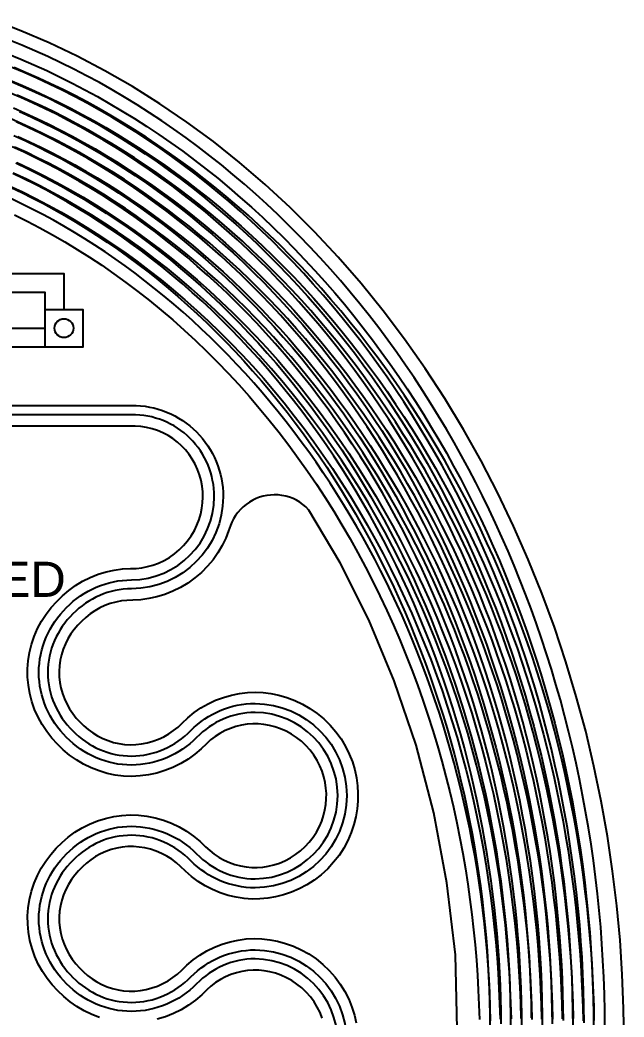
# Model space of a CAD drawing. Header units: millimetres. Extents: x 203.4 to 212.9, y -253.6 to -242.
# Drawn here: x 209.65 to 212.86, y -247.84 to -242.54 of the extents above; entities that cross this region are included whole.
import ezdxf

# ---------------------------------------------------------------- set-up
doc = ezdxf.new("R2010")
doc.units = ezdxf.units.MM
for name, color, linetype in [('Bottom Cu Layer', 140, 'Continuous'), ('LayOut_Top', 4, 'Continuous'), ('PI BoardOutline', 30, 'Continuous'), ('Via holes', 6, 'Continuous')]:
    doc.layers.add(name, color=color, linetype=linetype)
doc.layers.add('Top Cu Layer', color=50, linetype='Continuous', lineweight=25)
doc.styles.get("Standard").update_dxf_attribs({"font": 'arial.ttf'})

msp = doc.modelspace()

# ---------------------------------------------------------------- linework, layer by layer
at = {"layer": 'Bottom Cu Layer'}
for points in [[(212.7538, -247.8953), (212.7532, -247.806), (212.7514, -247.7167), (212.7483, -247.6275), (212.7439, -247.5384), (212.7384, -247.4494), (212.7317, -247.3607), (212.7238, -247.2721), (212.7147, -247.1838), (212.7044, -247.0958), (212.693, -247.008), (212.6805, -246.9206), (212.6668, -246.8336), (212.652, -246.747), (212.6361, -246.6608), (212.619, -246.5751), (212.6009, -246.4898), (212.5817, -246.4051), (212.5614, -246.321), (212.5401, -246.2375), (212.5177, -246.1545), (212.4943, -246.0723), (212.4699, -245.9907), (212.4444, -245.9098), (212.418, -245.8296), (212.3906, -245.7502), (212.3623, -245.6715), (212.3331, -245.5937), (212.303, -245.5166), (212.2721, -245.4403), (212.2402, -245.3649), (212.2076, -245.2904), (212.1741, -245.2168), (212.1398, -245.144), (212.1047, -245.072), (212.0685, -245.0003), (212.0312, -244.929), (211.9929, -244.8581), (211.9535, -244.7877), (211.9131, -244.7178), (211.8717, -244.6484), (211.8292, -244.5796), (211.7857, -244.5113), (211.7413, -244.4437), (211.6958, -244.3766), (211.6494, -244.3103), (211.602, -244.2447), (211.5536, -244.1798), (211.5042, -244.1156), (211.4539, -244.0523), (211.4027, -243.9898), (211.3505, -243.9281), (211.2973, -243.8674), (211.2433, -243.8075), (211.1883, -243.7487), (211.1325, -243.6908), (211.0759, -243.6339), (211.0184, -243.578), (210.9601, -243.5231), (210.901, -243.4694), (210.8411, -243.4167), (210.7805, -243.3651), (210.7192, -243.3147), (210.6572, -243.2654), (210.5945, -243.2173), (210.5312, -243.1704), (210.4672, -243.1248), (210.4026, -243.0803), (210.3375, -243.0371), (210.2717, -242.9953), (210.2055, -242.9547), (210.1387, -242.9154), (210.0714, -242.8775), (210.0037, -242.841), (209.9356, -242.8058), (209.8671, -242.7719), (209.7982, -242.7394), (209.729, -242.7083), (209.6594, -242.6785), (209.5896, -242.6501)], [(209.5861, -242.7243), (209.6549, -242.7527), (209.7235, -242.7824), (209.7917, -242.8136), (209.8596, -242.846), (209.9272, -242.8798), (209.9943, -242.9149), (210.061, -242.9514), (210.1273, -242.9891), (210.1931, -243.0281), (210.2584, -243.0684), (210.3232, -243.1099), (210.3874, -243.1527), (210.4511, -243.1968), (210.5141, -243.2421), (210.5765, -243.2886), (210.6383, -243.3363), (210.6993, -243.3852), (210.7596, -243.4352), (210.8192, -243.4864), (210.8781, -243.5387), (210.9362, -243.592), (210.9935, -243.6464), (211.05, -243.7019), (211.1057, -243.7583), (211.1606, -243.8157), (211.2146, -243.874), (211.2678, -243.9333), (211.3201, -243.9934), (211.3714, -244.0544), (211.4219, -244.1163), (211.4714, -244.1789), (211.52, -244.2424), (211.5676, -244.3066), (211.6143, -244.3715), (211.6599, -244.4371), (211.7046, -244.5034), (211.7482, -244.5703), (211.7909, -244.6378), (211.8325, -244.7059), (211.8731, -244.7745), (211.9127, -244.8436), (211.9513, -244.9132), (211.9889, -244.9833), (212.0254, -245.0537), (212.0609, -245.1245), (212.0954, -245.1958), (212.129, -245.2678), (212.1619, -245.3407), (212.1939, -245.4145), (212.2251, -245.4891), (212.2555, -245.5646), (212.285, -245.6409), (212.3136, -245.7179), (212.3413, -245.7958), (212.3681, -245.8744), (212.3939, -245.9536), (212.4188, -246.0336), (212.4427, -246.1143), (212.4657, -246.1956), (212.4876, -246.2775), (212.5085, -246.36), (212.5283, -246.4431), (212.5471, -246.5268), (212.5648, -246.6109), (212.5814, -246.6956), (212.5969, -246.7808), (212.6112, -246.8664), (212.6244, -246.9524), (212.6365, -247.0387), (212.6475, -247.1254), (212.6573, -247.2124), (212.6659, -247.2997), (212.6734, -247.3871), (212.6797, -247.4748), (212.6849, -247.5627), (212.6889, -247.6506), (212.6917, -247.7387), (212.6933, -247.8268), (212.6938, -247.915)], [(212.6437, -247.8701), (212.6428, -247.7829), (212.6406, -247.6958), (212.6373, -247.6087), (212.6328, -247.5218), (212.6271, -247.435), (212.6202, -247.3484), (212.6121, -247.262), (212.6029, -247.1759), (212.5926, -247.09), (212.5811, -247.0045), (212.5685, -246.9193), (212.5548, -246.8345), (212.54, -246.7501), (212.5241, -246.6661), (212.5071, -246.5826), (212.4891, -246.4995), (212.4701, -246.417), (212.45, -246.3351), (212.4289, -246.2537), (212.4067, -246.1729), (212.3836, -246.0928), (212.3595, -246.0133), (212.3344, -245.9345), (212.3084, -245.8564), (212.2814, -245.7791), (212.2535, -245.7026), (212.2247, -245.6268), (212.1951, -245.5518), (212.1646, -245.4776), (212.1333, -245.4042), (212.1012, -245.3317), (212.0683, -245.2601), (212.0346, -245.1893), (212, -245.1191), (211.9643, -245.0493), (211.9277, -244.9798), (211.8899, -244.9107), (211.8512, -244.8422), (211.8115, -244.7741), (211.7708, -244.7065), (211.729, -244.6394), (211.6863, -244.573), (211.6426, -244.5071), (211.598, -244.4419), (211.5524, -244.3773), (211.5058, -244.3135), (211.4583, -244.2503), (211.4099, -244.1879), (211.3605, -244.1264), (211.3102, -244.0656), (211.259, -244.0056), (211.2068, -243.9466), (211.1538, -243.8884), (211.0999, -243.8312), (211.0452, -243.775), (210.9897, -243.7197), (210.9333, -243.6655), (210.8762, -243.6123), (210.8183, -243.5601), (210.7596, -243.509), (210.7003, -243.459), (210.6402, -243.4101), (210.5795, -243.3623), (210.5181, -243.3157), (210.4561, -243.2703), (210.3935, -243.226), (210.3303, -243.183), (210.2665, -243.1412), (210.2022, -243.1007), (210.1374, -243.0615), (210.0721, -243.0235), (210.0063, -242.9869), (209.9401, -242.9516), (209.8734, -242.9176), (209.8064, -242.885), (209.7391, -242.8536), (209.6714, -242.8236), (209.6035, -242.7949)], [(209.5989, -242.869), (209.6659, -242.8976), (209.7325, -242.9276), (209.7989, -242.9589), (209.8649, -242.9915), (209.9306, -243.0254), (209.9958, -243.0606), (210.0606, -243.097), (210.1249, -243.1347), (210.1888, -243.1737), (210.2522, -243.2139), (210.315, -243.2553), (210.3773, -243.2979), (210.439, -243.3418), (210.5001, -243.3868), (210.5605, -243.433), (210.6203, -243.4804), (210.6794, -243.5289), (210.7377, -243.5785), (210.7954, -243.6292), (210.8523, -243.681), (210.9084, -243.7338), (210.9638, -243.7876), (211.0184, -243.8424), (211.0722, -243.8981), (211.1251, -243.9548), (211.1772, -244.0123), (211.2285, -244.0708), (211.2789, -244.1301), (211.3284, -244.1902), (211.377, -244.2511), (211.4247, -244.3128), (211.4714, -244.3752), (211.5172, -244.4384), (211.5621, -244.5022), (211.6059, -244.5667), (211.6488, -244.6318), (211.6907, -244.6975), (211.7316, -244.7638), (211.7715, -244.8306), (211.8105, -244.8979), (211.8484, -244.9657), (211.8854, -245.0339), (211.9213, -245.1025), (211.9563, -245.1716), (211.9902, -245.2409), (212.0232, -245.3109), (212.0555, -245.3818), (212.087, -245.4536), (212.1177, -245.5262), (212.1476, -245.5996), (212.1766, -245.6738), (212.2047, -245.7488), (212.232, -245.8246), (212.2584, -245.901), (212.2839, -245.9782), (212.3085, -246.0561), (212.3321, -246.1346), (212.3548, -246.2137), (212.3764, -246.2935), (212.3971, -246.3738), (212.4168, -246.4548), (212.4354, -246.5362), (212.453, -246.6182), (212.4695, -246.7007), (212.4849, -246.7837), (212.4993, -246.8671), (212.5125, -246.9509), (212.5246, -247.0351), (212.5356, -247.1196), (212.5455, -247.2044), (212.5542, -247.2894), (212.5619, -247.3748), (212.5684, -247.4603), (212.5737, -247.5459), (212.578, -247.6318), (212.5811, -247.7177), (212.583, -247.8037), (212.5838, -247.8897)], [(212.5338, -247.8576), (212.5329, -247.7845), (212.531, -247.711), (212.5283, -247.6371), (212.5247, -247.5629), (212.5202, -247.4884), (212.5148, -247.4135), (212.5085, -247.3384), (212.5013, -247.263), (212.4931, -247.1874), (212.484, -247.1116), (212.4739, -247.0356), (212.4628, -246.9594), (212.4508, -246.8831), (212.4377, -246.8067), (212.4237, -246.7302), (212.4087, -246.6536), (212.3926, -246.577), (212.3755, -246.5003), (212.3574, -246.4237), (212.3382, -246.3471), (212.318, -246.2706), (212.2967, -246.1942), (212.2743, -246.1179), (212.2508, -246.0417), (212.2263, -245.9657), (212.2008, -245.89), (212.1741, -245.8145), (212.1465, -245.7393), (212.1177, -245.6644), (212.088, -245.5899), (212.0571, -245.5157), (212.0253, -245.4419), (211.9924, -245.3686), (211.9585, -245.2958), (211.9236, -245.2234), (211.8876, -245.1516), (211.8506, -245.0803), (211.8127, -245.0097), (211.7737, -244.9396), (211.7337, -244.8702), (211.6927, -244.8015), (211.6507, -244.7335), (211.6077, -244.6663), (211.5638, -244.5999), (211.519, -244.5342), (211.4733, -244.4694), (211.4267, -244.4054), (211.3792, -244.3423), (211.3309, -244.2801), (211.2817, -244.2188), (211.2318, -244.1585), (211.181, -244.0991), (211.1294, -244.0408), (211.0771, -243.9834), (211.0241, -243.9271), (210.9703, -243.8719), (210.9158, -243.8177), (210.8607, -243.7647), (210.8049, -243.7128), (210.7484, -243.662), (210.6914, -243.6124), (210.6337, -243.5641), (210.5756, -243.5169), (210.5168, -243.4708), (210.4576, -243.426), (210.3979, -243.3824), (210.3378, -243.34), (210.2772, -243.2989), (210.2163, -243.259), (210.1549, -243.2203), (210.0932, -243.1828), (210.0312, -243.1466), (209.9689, -243.1117), (209.9063, -243.078), (209.8435, -243.0456), (209.7805, -243.0145), (209.7172, -242.9847), (209.6538, -242.9561), (209.5903, -242.9289)], [(209.6471, -243.03), (209.7096, -243.0584), (209.7719, -243.0882), (209.8341, -243.1191), (209.896, -243.1514), (209.9576, -243.1848), (210.019, -243.2195), (210.0801, -243.2554), (210.1409, -243.2926), (210.2013, -243.331), (210.2614, -243.3706), (210.321, -243.4114), (210.3803, -243.4535), (210.439, -243.4967), (210.4973, -243.5412), (210.5551, -243.5869), (210.6124, -243.6337), (210.6691, -243.6818), (210.7252, -243.731), (210.7807, -243.7814), (210.8356, -243.8328), (210.8898, -243.8854), (210.9434, -243.9391), (210.9963, -243.9938), (211.0485, -244.0495), (211.0999, -244.1063), (211.1506, -244.1641), (211.2006, -244.2228), (211.2497, -244.2825), (211.2981, -244.3431), (211.3456, -244.4046), (211.3922, -244.467), (211.438, -244.5303), (211.4829, -244.5944), (211.5269, -244.6594), (211.5699, -244.7251), (211.612, -244.7916), (211.6531, -244.8589), (211.6933, -244.9268), (211.7325, -244.9954), (211.7707, -245.0646), (211.808, -245.1345), (211.8443, -245.2049), (211.8795, -245.2758), (211.9138, -245.3473), (211.9471, -245.4193), (211.9793, -245.4917), (212.0106, -245.5645), (212.0408, -245.6378), (212.0699, -245.7114), (212.098, -245.7853), (212.1251, -245.8595), (212.1511, -245.9341), (212.1761, -246.0088), (212.2, -246.0838), (212.2228, -246.1589), (212.2446, -246.2342), (212.2653, -246.3096), (212.285, -246.385), (212.3037, -246.4606), (212.3214, -246.5362), (212.338, -246.6118), (212.3537, -246.6874), (212.3683, -246.7629), (212.382, -246.8384), (212.3946, -246.9138), (212.4063, -246.9891), (212.4171, -247.0642), (212.4268, -247.1392), (212.4357, -247.2139), (212.4436, -247.2885), (212.4505, -247.3628), (212.4565, -247.4368), (212.4616, -247.5106), (212.4658, -247.584), (212.4691, -247.657), (212.4716, -247.7298), (212.4732, -247.8022), (212.4739, -247.8741)], [(212.4238, -247.9137), (212.4234, -247.8308), (212.4219, -247.7479), (212.4193, -247.665), (212.4156, -247.5823), (212.4108, -247.4996), (212.4048, -247.4172), (212.3977, -247.3349), (212.3895, -247.2528), (212.3802, -247.1711), (212.3698, -247.0896), (212.3584, -247.0084), (212.3459, -246.9275), (212.3323, -246.847), (212.3177, -246.767), (212.3021, -246.6873), (212.2855, -246.6081), (212.2678, -246.5294), (212.2492, -246.4511), (212.2296, -246.3735), (212.2091, -246.2963), (212.1876, -246.2198), (212.1651, -246.1439), (212.1417, -246.0686), (212.1174, -245.994), (212.0922, -245.9201), (212.0661, -245.8469), (212.0392, -245.7744), (212.0114, -245.7027), (211.9828, -245.6318), (211.9535, -245.5616), (211.9233, -245.4922), (211.8924, -245.4237), (211.8607, -245.356), (211.8283, -245.289), (211.7949, -245.2224), (211.7605, -245.1561), (211.7251, -245.0902), (211.6887, -245.0248), (211.6514, -244.9597), (211.6132, -244.8952), (211.574, -244.8312), (211.5338, -244.7677), (211.4927, -244.7048), (211.4507, -244.6424), (211.4078, -244.5807), (211.364, -244.5196), (211.3192, -244.4592), (211.2736, -244.3995), (211.2271, -244.3405), (211.1797, -244.2823), (211.1314, -244.2249), (211.0823, -244.1683), (211.0323, -244.1126), (210.9815, -244.0577), (210.9298, -244.0038), (210.8774, -243.9507), (210.8242, -243.8987), (210.7702, -243.8475), (210.7155, -243.7974), (210.6601, -243.7483), (210.604, -243.7002), (210.5472, -243.6532), (210.4897, -243.6072), (210.4317, -243.5623), (210.373, -243.5185), (210.3137, -243.4759), (210.2539, -243.4343), (210.1935, -243.394), (210.1326, -243.3548), (210.0712, -243.3169), (210.0093, -243.2802), (209.947, -243.2447), (209.8842, -243.2105), (209.821, -243.1775), (209.7575, -243.1458), (209.6936, -243.1154), (209.6294, -243.0862)], [(209.617, -243.1574), (209.6803, -243.1864), (209.7432, -243.2167), (209.8058, -243.2482), (209.868, -243.2809), (209.9298, -243.3149), (209.9913, -243.35), (210.0522, -243.3864), (210.1127, -243.4239), (210.1728, -243.4626), (210.2323, -243.5024), (210.2912, -243.5434), (210.3496, -243.5855), (210.4074, -243.6288), (210.4646, -243.6732), (210.5212, -243.7186), (210.577, -243.7652), (210.6322, -243.8128), (210.6867, -243.8614), (210.7405, -243.911), (210.7936, -243.9616), (210.8459, -244.0131), (210.8974, -244.0656), (210.9482, -244.1189), (210.9982, -244.1732), (211.0474, -244.2282), (211.0958, -244.2841), (211.1433, -244.3408), (211.19, -244.3983), (211.2358, -244.4565), (211.2808, -244.5154), (211.3249, -244.575), (211.368, -244.6353), (211.4102, -244.6963), (211.4515, -244.7578), (211.4919, -244.8199), (211.5313, -244.8826), (211.5698, -244.9458), (211.6074, -245.0095), (211.644, -245.0737), (211.6797, -245.1383), (211.7144, -245.2033), (211.7482, -245.2687), (211.781, -245.3344), (211.8128, -245.4005), (211.8439, -245.4674), (211.8743, -245.5352), (211.9039, -245.6037), (211.9328, -245.673), (211.9608, -245.7431), (211.9881, -245.814), (212.0145, -245.8856), (212.0401, -245.9579), (212.0648, -246.0308), (212.0887, -246.1044), (212.1116, -246.1787), (212.1337, -246.2536), (212.1548, -246.3291), (212.175, -246.4051), (212.1943, -246.4817), (212.2126, -246.5589), (212.2299, -246.6365), (212.2462, -246.7146), (212.2614, -246.7932), (212.2757, -246.8723), (212.2889, -246.9517), (212.301, -247.0315), (212.3121, -247.1116), (212.3221, -247.1921), (212.331, -247.2728), (212.3389, -247.3537), (212.3457, -247.4349), (212.3514, -247.5162), (212.356, -247.5977), (212.3596, -247.6793), (212.3621, -247.761), (212.3635, -247.8428)], [(212.314, -247.8949), (212.3135, -247.8256), (212.3122, -247.756), (212.31, -247.686), (212.307, -247.6157), (212.3032, -247.545), (212.2985, -247.4741), (212.2929, -247.4028), (212.2865, -247.3313), (212.2792, -247.2596), (212.2709, -247.1877), (212.2618, -247.1156), (212.2518, -247.0433), (212.2408, -246.9709), (212.2289, -246.8983), (212.2161, -246.8257), (212.2023, -246.753), (212.1875, -246.6802), (212.1718, -246.6075), (212.1551, -246.5347), (212.1374, -246.4619), (212.1187, -246.3892), (212.0989, -246.3165), (212.0782, -246.244), (212.0564, -246.1716), (212.0337, -246.0993), (212.0099, -246.0273), (211.9851, -245.9554), (211.9593, -245.8839), (211.9325, -245.8126), (211.9047, -245.7416), (211.876, -245.671), (211.8462, -245.6007), (211.8155, -245.5308), (211.7838, -245.4614), (211.7511, -245.3924), (211.7174, -245.3239), (211.6828, -245.256), (211.6472, -245.1886), (211.6106, -245.1217), (211.5731, -245.0555), (211.5347, -244.9899), (211.4953, -244.925), (211.4549, -244.8607), (211.4137, -244.7972), (211.3716, -244.7345), (211.3286, -244.6725), (211.2847, -244.6114), (211.24, -244.551), (211.1945, -244.4915), (211.1482, -244.4328), (211.1011, -244.3751), (211.0533, -244.3182), (211.0047, -244.2623), (210.9554, -244.2073), (210.9053, -244.1533), (210.8546, -244.1003), (210.8032, -244.0484), (210.7511, -243.9974), (210.6984, -243.9476), (210.6451, -243.8988), (210.5912, -243.8511), (210.5368, -243.8046), (210.4818, -243.7592), (210.4262, -243.7149), (210.3702, -243.6718), (210.3138, -243.6298), (210.2568, -243.5889), (210.1995, -243.5493), (210.1418, -243.5108), (210.0837, -243.4734), (210.0253, -243.4373), (209.9665, -243.4023), (209.9075, -243.3685), (209.8481, -243.3359), (209.7886, -243.3045), (209.7288, -243.2743), (209.6688, -243.2453), (209.6087, -243.2176)], [(209.6277, -243.3035), (209.6891, -243.3328), (209.7501, -243.3632), (209.8108, -243.3948), (209.8711, -243.4277), (209.931, -243.4617), (209.9905, -243.4968), (210.0495, -243.5331), (210.108, -243.5706), (210.1661, -243.6092), (210.2236, -243.6489), (210.2806, -243.6897), (210.337, -243.7316), (210.3929, -243.7746), (210.4481, -243.8186), (210.5026, -243.8638), (210.5565, -243.9099), (210.6097, -243.9571), (210.6623, -244.0052), (210.7141, -244.0543), (210.7652, -244.1043), (210.8155, -244.1552), (210.8651, -244.207), (210.914, -244.2596), (210.9621, -244.3131), (211.0093, -244.3674), (211.0558, -244.4224), (211.1014, -244.4782), (211.1462, -244.5348), (211.1902, -244.592), (211.2333, -244.65), (211.2755, -244.7085), (211.3168, -244.7678), (211.3572, -244.8276), (211.3967, -244.888), (211.4353, -244.9489), (211.473, -245.0104), (211.5098, -245.0723), (211.5456, -245.1347), (211.5805, -245.1976), (211.6145, -245.2608), (211.6476, -245.3244), (211.6798, -245.3884), (211.711, -245.4527), (211.7414, -245.5176), (211.7711, -245.5834), (211.8001, -245.65), (211.8284, -245.7174), (211.8558, -245.7855), (211.8825, -245.8544), (211.9084, -245.924), (211.9335, -245.9942), (211.9578, -246.0652), (211.9812, -246.1367), (212.0037, -246.2089), (212.0254, -246.2817), (212.0462, -246.3551), (212.066, -246.4291), (212.085, -246.5036), (212.103, -246.5786), (212.12, -246.6541), (212.1361, -246.7301), (212.1512, -246.8066), (212.1652, -246.8835), (212.1783, -246.9607), (212.1903, -247.0384), (212.2013, -247.1164), (212.2113, -247.1947), (212.2202, -247.2732), (212.2281, -247.352), (212.2349, -247.431), (212.2407, -247.5102), (212.2454, -247.5896), (212.2491, -247.669), (212.2517, -247.7486), (212.2533, -247.8282), (212.2538, -247.9078)], [(212.2039, -247.8755), (212.2032, -247.808), (212.2017, -247.7401), (212.1994, -247.6718), (212.1962, -247.6033), (212.1922, -247.5344), (212.1874, -247.4652), (212.1817, -247.3958), (212.1752, -247.3261), (212.1678, -247.2562), (212.1596, -247.1861), (212.1504, -247.1159), (212.1404, -247.0455), (212.1295, -246.9749), (212.1176, -246.9043), (212.1048, -246.8335), (212.0911, -246.7627), (212.0765, -246.6919), (212.0609, -246.621), (212.0443, -246.5502), (212.0268, -246.4793), (212.0083, -246.4085), (211.9888, -246.3378), (211.9684, -246.2672), (211.9469, -246.1968), (211.9244, -246.1265), (211.901, -246.0564), (211.8766, -245.9865), (211.8512, -245.9169), (211.8248, -245.8476), (211.7975, -245.7786), (211.7692, -245.7099), (211.7399, -245.6416), (211.7097, -245.5737), (211.6786, -245.5062), (211.6465, -245.4392), (211.6134, -245.3727), (211.5794, -245.3066), (211.5445, -245.2412), (211.5086, -245.1763), (211.4719, -245.1119), (211.4342, -245.0483), (211.3955, -244.9852), (211.356, -244.9229), (211.3156, -244.8613), (211.2743, -244.8004), (211.2322, -244.7403), (211.1893, -244.681), (211.1456, -244.6225), (211.101, -244.5648), (211.0557, -244.5079), (211.0096, -244.4519), (210.9628, -244.3969), (210.9153, -244.3427), (210.8671, -244.2894), (210.8182, -244.2371), (210.7686, -244.1858), (210.7184, -244.1355), (210.6675, -244.0862), (210.616, -244.038), (210.5639, -243.9908), (210.5113, -243.9447), (210.4581, -243.8997), (210.4044, -243.8558), (210.3502, -243.813), (210.2956, -243.7713), (210.2404, -243.7308), (210.1849, -243.6914), (210.129, -243.6531), (210.0727, -243.6159), (210.016, -243.5799), (209.959, -243.545), (209.9017, -243.5113), (209.8442, -243.4788), (209.7864, -243.4474), (209.7283, -243.4172), (209.67, -243.3881), (209.6116, -243.3602)], [(209.6027, -243.4334), (209.6602, -243.4612), (209.7176, -243.49), (209.7747, -243.52), (209.8317, -243.5512), (209.8883, -243.5835), (209.9447, -243.617), (210.0008, -243.6515), (210.0565, -243.6872), (210.1119, -243.7241), (210.1669, -243.762), (210.2215, -243.8011), (210.2757, -243.8413), (210.3295, -243.8826), (210.3828, -243.925), (210.4356, -243.9685), (210.4879, -244.0132), (210.5396, -244.0588), (210.5907, -244.1056), (210.6413, -244.1534), (210.6913, -244.2022), (210.7406, -244.2519), (210.7894, -244.3027), (210.8374, -244.3544), (210.8848, -244.4071), (210.9315, -244.4606), (210.9774, -244.5151), (211.0227, -244.5704), (211.0672, -244.6266), (211.1109, -244.6836), (211.1538, -244.7414), (211.1959, -244.8001), (211.2372, -244.8595), (211.2777, -244.9196), (211.3173, -244.9805), (211.356, -245.0421), (211.3938, -245.1043), (211.4307, -245.1672), (211.4667, -245.2307), (211.5019, -245.2948), (211.5361, -245.3594), (211.5694, -245.4246), (211.6017, -245.4902), (211.6332, -245.5563), (211.6637, -245.6229), (211.6933, -245.6899), (211.7219, -245.7573), (211.7496, -245.825), (211.7763, -245.8931), (211.8021, -245.9614), (211.8269, -246.0301), (211.8507, -246.099), (211.8736, -246.1681), (211.8955, -246.2373), (211.9164, -246.3068), (211.9363, -246.3764), (211.9553, -246.446), (211.9733, -246.5158), (211.9903, -246.5855), (212.0064, -246.6553), (212.0215, -246.7251), (212.0358, -246.7949), (212.0491, -246.8647), (212.0614, -246.9344), (212.0729, -247.0039), (212.0835, -247.0734), (212.0932, -247.1428), (212.102, -247.212), (212.11, -247.281), (212.1171, -247.3498), (212.1233, -247.4184), (212.1287, -247.4868), (212.1333, -247.5549), (212.1371, -247.6227), (212.14, -247.6902), (212.1421, -247.7573), (212.1434, -247.8242), (212.144, -247.8906)]]:
    msp.add_lwpolyline(points, dxfattribs=at)
msp.add_lwpolyline([(209.7836, -244.0811), (209.7836, -243.9908), (206.7066, -243.9908), (206.5066, -243.9908), (206.5066, -243.7908), (206.7066, -243.7908), (206.7066, -243.8908), (209.8836, -243.8908), (209.8836, -244.0811), (209.9836, -244.0811), (209.9836, -244.2811), (209.7836, -244.2811)], close=True, dxfattribs=at)
for points in [[(208.4867, -244.5911), (210.2419, -244.5911, -0.418353), (210.7282, -245.0759, -0.41188), (210.2418, -245.5652, 0.204281), (209.9314, -245.6985, 0.204459), (209.798, -246.0091, 0.204459), (209.9314, -246.3197, 0.204281), (210.2418, -246.4529, 0.20238), (210.5575, -246.3168, -0.20055), (210.8975, -246.1738, -0.41188), (211.384, -246.6631, -0.41188), (210.8975, -247.1524, -0.20055), (210.5575, -247.0094, 0.20238), (210.2418, -246.8733, 0.204281), (209.9314, -247.0066, 0.204459), (209.798, -247.3172, 0.204459), (209.9314, -247.6278, 0.204281), (210.2418, -247.761, 0.20238), (210.5575, -247.6249, -0.20055), (210.8975, -247.4819, -0.41188), (211.384, -247.9712, -0.41188)], [(211.3362, -247.9712, 0.411628), (210.8975, -247.5297, 0.204281), (210.5872, -247.663, -0.19891), (210.2418, -247.8088, -0.203686), (209.8977, -247.6617, -0.203977), (209.7502, -247.3172, -0.203977), (209.8977, -246.9727, -0.203686), (210.2418, -246.8256, -0.19891), (210.5872, -246.9714, 0.204281), (210.8975, -247.1046, 0.411628), (211.3362, -246.6631, 0.411628), (210.8975, -246.2216, 0.204281), (210.5872, -246.3549, -0.19891), (210.2418, -246.5007, -0.203686), (209.8977, -246.3536, -0.203977), (209.7502, -246.0091, -0.203977), (209.8977, -245.6646, -0.203686), (210.2418, -245.5175, 0.411628), (210.6804, -245.0759, 0.422168), (210.2422, -244.6411), (208.4867, -244.6411)]]:
    msp.add_lwpolyline(points, format="xyb", dxfattribs=at)
at = {"layer": 'PI BoardOutline'}
for points in [[(212.8557, -247.9718), (212.8534, -247.7934), (212.8464, -247.6131), (212.8344, -247.4312), (212.8174, -247.2479), (212.7952, -247.0635), (212.7676, -246.8783), (212.7346, -246.6927), (212.6961, -246.5069), (212.6521, -246.3213), (212.6024, -246.1362), (212.5471, -245.952), (212.4861, -245.7691), (212.4195, -245.5877), (212.3472, -245.4084), (212.2694, -245.2315), (212.1861, -245.0572), (212.0974, -244.8861), (212.0034, -244.7184), (211.9043, -244.5546), (211.8002, -244.3948), (211.6914, -244.2395), (211.5779, -244.089), (211.4602, -243.9436), (211.3383, -243.8035), (211.2125, -243.6689), (211.0831, -243.5401), (210.9504, -243.4174), (210.8147, -243.3008), (210.6762, -243.1905), (210.5353, -243.0866), (210.3922, -242.9893), (210.2472, -242.8985), (210.1008, -242.8145), (209.953, -242.737), (209.8044, -242.6663), (209.655, -242.6021), (209.5053, -242.5445)], [(210.0726, -247.8412), (210.0307, -247.8253), (209.9904, -247.8059), (209.9519, -247.7834), (209.9156, -247.758), (209.8819, -247.7299), (209.8509, -247.6998), (209.8212, -247.6681), (209.7938, -247.6337), (209.7691, -247.5968), (209.7474, -247.5577), (209.729, -247.5169), (209.7141, -247.4747), (209.7027, -247.4316), (209.695, -247.3881), (209.6909, -247.3446), (209.6904, -247.3014), (209.6936, -247.2579), (209.7003, -247.2143), (209.7107, -247.1711), (209.7247, -247.1286), (209.7422, -247.0874), (209.763, -247.0478), (209.7869, -247.0103), (209.8136, -246.9752), (209.8427, -246.9427), (209.8734, -246.9123), (209.9064, -246.8837), (209.942, -246.8575), (209.9799, -246.8341), (210.0198, -246.8139), (210.0613, -246.7971), (210.104, -246.7838), (210.1473, -246.7741), (210.1909, -246.7681), (210.2343, -246.7656), (210.2783, -246.767), (210.3228, -246.7721), (210.3671, -246.7808), (210.4109, -246.7933), (210.4537, -246.8094), (210.495, -246.8291), (210.5343, -246.852), (210.5714, -246.8778), (210.6059, -246.9064), (210.6352, -246.9347), (210.657, -246.9551), (210.6808, -246.9739), (210.7063, -246.9908), (210.7332, -247.0057), (210.7614, -247.0183), (210.7904, -247.0285), (210.8201, -247.0362), (210.85, -247.0414), (210.88, -247.0442), (210.9092, -247.0444), (210.9381, -247.0421), (210.9676, -247.0375), (210.9973, -247.0304), (211.027, -247.0208), (211.0564, -247.0085), (211.085, -246.9936), (211.1125, -246.9761), (211.1387, -246.9561), (211.1631, -246.9339), (211.1855, -246.9097), (211.2057, -246.8837), (211.2235, -246.8562), (211.2387, -246.8277), (211.2512, -246.7984), (211.2612, -246.7687), (211.2685, -246.7389), (211.2733, -246.7093), (211.2758, -246.6802), (211.276, -246.6517), (211.274, -246.6227), (211.2696, -246.5932), (211.2628, -246.5635), (211.2534, -246.5337), (211.2413, -246.5043), (211.2267, -246.4756), (211.2094, -246.4479), (211.1897, -246.4216), (211.1677, -246.397), (211.1436, -246.3743), (211.1178, -246.3539), (211.0905, -246.3359), (211.062, -246.3205), (211.0328, -246.3077), (211.0032, -246.2975), (210.9734, -246.2899), (210.9439, -246.2849), (210.9148, -246.2822), (210.8858, -246.2819), (210.8559, -246.2841), (210.826, -246.2888), (210.7962, -246.2961), (210.767, -246.3058), (210.7387, -246.3179), (210.7115, -246.3323), (210.6857, -246.3489), (210.6616, -246.3673), (210.6393, -246.3874), (210.6123, -246.414), (210.5784, -246.443), (210.5418, -246.4695), (210.5028, -246.493), (210.4619, -246.5132), (210.4194, -246.5301), (210.3758, -246.5433), (210.3315, -246.5528), (210.287, -246.5586), (210.2427, -246.5607), (210.1994, -246.559), (210.1558, -246.5536), (210.1124, -246.5447), (210.0696, -246.5321), (210.0279, -246.5159), (209.9876, -246.4964), (209.9493, -246.4736), (209.9132, -246.448), (209.8797, -246.4198), (209.8487, -246.3896), (209.8192, -246.3577), (209.792, -246.3231), (209.7675, -246.286), (209.746, -246.2468), (209.7278, -246.2059), (209.7131, -246.1636), (209.7021, -246.1205), (209.6946, -246.0769), (209.6908, -246.0334), (209.6906, -245.9902), (209.6939, -245.9467), (209.7009, -245.9032), (209.7115, -245.86), (209.7258, -245.8176), (209.7435, -245.7764), (209.7646, -245.737), (209.7887, -245.6997), (209.8156, -245.6647), (209.8449, -245.6325), (209.8756, -245.6021), (209.9088, -245.5736), (209.9446, -245.5476), (209.9827, -245.5245), (210.0227, -245.5045), (210.0643, -245.4879), (210.107, -245.4749), (210.1504, -245.4655), (210.1939, -245.4597), (210.2373, -245.4575), (210.2673, -245.4564), (210.2966, -245.453), (210.3262, -245.4472), (210.3559, -245.4389), (210.3855, -245.428), (210.4145, -245.4145), (210.4427, -245.3983), (210.4696, -245.3796), (210.4949, -245.3585), (210.5184, -245.3353), (210.5398, -245.3102), (210.5589, -245.2834), (210.5754, -245.2554), (210.5893, -245.2264), (210.6006, -245.1969), (210.6093, -245.1671), (210.6154, -245.1373), (210.619, -245.108), (210.6204, -245.0792), (210.6198, -245.0496), (210.6168, -245.0195), (210.6112, -244.9895), (210.6032, -244.9599), (210.5926, -244.9309), (210.5798, -244.9029), (210.5646, -244.8762), (210.5475, -244.8509), (210.5285, -244.8274), (210.508, -244.8058), (210.4857, -244.7859), (210.4616, -244.7676), (210.4358, -244.7511), (210.4086, -244.7368), (210.3802, -244.7248), (210.3509, -244.7151), (210.3211, -244.708), (210.291, -244.7034), (210.261, -244.7012), (210.2009, -244.7011), (210.0926, -244.7011), (209.9843, -244.7011), (209.876, -244.7011), (209.7677, -244.7011), (209.6594, -244.7011), (209.5511, -244.7011)], [(211.2541, -247.8439), (211.2423, -247.8145), (211.2278, -247.7857), (211.2107, -247.7579), (211.1911, -247.7315), (211.1693, -247.7067), (211.1454, -247.6839), (211.1196, -247.6634), (211.0924, -247.6452), (211.0641, -247.6296), (211.0349, -247.6166), (211.0053, -247.6062), (210.9755, -247.5985), (210.946, -247.5933), (210.9168, -247.5904), (210.8879, -247.5899), (210.858, -247.592), (210.8281, -247.5965), (210.7983, -247.6036), (210.769, -247.6131), (210.7406, -247.6251), (210.7133, -247.6394), (210.6875, -247.6558), (210.6632, -247.6741), (210.6408, -247.6941), (210.6146, -247.72), (210.5808, -247.7492), (210.5444, -247.7758), (210.5057, -247.7995), (210.4649, -247.82), (210.4225, -247.8371), (210.3789, -247.8506)]]:
    msp.add_lwpolyline(points, dxfattribs=at)
msp.add_lwpolyline([(211.9761, -248.1346), (211.9606, -247.5083), (211.916, -247.1264), (211.8459, -246.7544), (211.752, -246.3958), (211.6364, -246.0536), (211.5015, -245.7301), (211.3497, -245.4274), (211.1837, -245.1467), (211.1672, -245.1292), (211.1519, -245.1166), (211.1353, -245.1051), (211.1178, -245.0949), (211.0992, -245.0861), (211.08, -245.0787), (211.0601, -245.073), (211.0399, -245.069), (211.0196, -245.0666), (210.9993, -245.066), (210.9793, -245.0669), (210.9597, -245.0694), (210.9407, -245.0734), (210.9219, -245.0788), (210.9033, -245.0859), (210.885, -245.0945), (210.8674, -245.1047), (210.8505, -245.1164), (210.8346, -245.1295), (210.8198, -245.1439), (210.8062, -245.1594), (210.7941, -245.1759), (210.7834, -245.1931), (210.7743, -245.2109), (210.7668, -245.2291), (210.7574, -245.2571), (210.7418, -245.2966), (210.7228, -245.3356), (210.7004, -245.3736), (210.6746, -245.4102), (210.6455, -245.445), (210.6135, -245.4775), (210.5786, -245.5074), (210.5414, -245.5343), (210.5021, -245.5579), (210.4612, -245.5781), (210.4192, -245.5947), (210.3766, -245.6076), (210.3336, -245.6169), (210.2909, -245.6227), (210.2488, -245.6252), (210.2175, -245.6261), (210.188, -245.6293), (210.1586, -245.635), (210.1294, -245.643), (210.101, -245.6535), (210.0734, -245.6662), (210.0471, -245.6812), (210.0222, -245.6981), (209.999, -245.7168), (209.9776, -245.737), (209.9571, -245.7579), (209.9378, -245.7804), (209.9201, -245.8047), (209.9044, -245.8305), (209.8908, -245.8576), (209.8795, -245.8857), (209.8705, -245.9146), (209.8639, -245.944), (209.8598, -245.9735), (209.858, -246.0029), (209.8588, -246.0322), (209.8619, -246.0617), (209.8674, -246.0911), (209.8754, -246.1203), (209.8857, -246.1488), (209.8984, -246.1764), (209.9132, -246.2028), (209.9301, -246.2277), (209.9487, -246.251), (209.9689, -246.2724), (209.9897, -246.293), (210.0122, -246.3124), (210.0364, -246.3301), (210.0621, -246.3459), (210.0892, -246.3596), (210.1173, -246.371), (210.1462, -246.3801), (210.1755, -246.3868), (210.205, -246.391), (210.2344, -246.3928), (210.2644, -246.3921), (210.2948, -246.3888), (210.3251, -246.383), (210.3551, -246.3747), (210.3845, -246.3639), (210.4128, -246.3508), (210.44, -246.3354), (210.4656, -246.318), (210.4896, -246.2988), (210.5116, -246.2779), (210.5412, -246.2496), (210.5746, -246.2223), (210.6104, -246.1974), (210.6484, -246.1755), (210.6882, -246.1566), (210.7295, -246.1411), (210.7717, -246.129), (210.8144, -246.1205), (210.8573, -246.1154), (210.8998, -246.1139), (210.9405, -246.1158), (210.982, -246.1209), (211.024, -246.1294), (211.0662, -246.1414), (211.108, -246.1571), (211.1491, -246.1765), (211.1889, -246.1995), (211.2271, -246.2261), (211.263, -246.2559), (211.2963, -246.2888), (211.3267, -246.3243), (211.3539, -246.3621), (211.3775, -246.4017), (211.3976, -246.4426), (211.4139, -246.4844), (211.4266, -246.5266), (211.4357, -246.5688), (211.4414, -246.6105), (211.4438, -246.6513), (211.4432, -246.6917), (211.4394, -246.733), (211.4324, -246.7749), (211.4218, -246.8171), (211.4076, -246.8592), (211.3897, -246.9007), (211.3682, -246.9412), (211.3431, -246.9801), (211.3145, -247.017), (211.2829, -247.0514), (211.2484, -247.0831), (211.2115, -247.1116), (211.1726, -247.1367), (211.1322, -247.1582), (211.0908, -247.1761), (211.0487, -247.1903), (211.0066, -247.2008), (210.9647, -247.2079), (210.9235, -247.2117), (210.8824, -247.2122), (210.8396, -247.2092), (210.7967, -247.2027), (210.7541, -247.1927), (210.7123, -247.1792), (210.6716, -247.1622), (210.6325, -247.1421), (210.5953, -247.1189), (210.5604, -247.093), (210.5281, -247.0647), (210.5027, -247.0395), (210.4799, -247.0193), (210.4552, -247.0008), (210.4289, -246.9842), (210.4012, -246.9698), (210.3724, -246.9576), (210.3428, -246.9479), (210.3126, -246.9406), (210.2822, -246.9359), (210.2518, -246.9336), (210.2223, -246.9339), (210.1928, -246.9367), (210.1633, -246.942), (210.1341, -246.9497), (210.1055, -246.9597), (210.0778, -246.9721), (210.0513, -246.9867), (210.0262, -247.0033), (210.0027, -247.0217), (209.981, -247.0417), (209.9604, -247.0625), (209.9408, -247.0847), (209.9229, -247.1087), (209.9069, -247.1343), (209.8929, -247.1612), (209.8812, -247.1892), (209.8718, -247.218), (209.8648, -247.2473), (209.8603, -247.2768), (209.8582, -247.3062), (209.8585, -247.3355), (209.8612, -247.365), (209.8664, -247.3945), (209.8739, -247.4237), (209.8839, -247.4523), (209.8962, -247.4801), (209.9107, -247.5067), (209.9272, -247.5319), (209.9456, -247.5554), (209.9655, -247.5772), (209.9863, -247.5978), (210.0084, -247.6174), (210.0323, -247.6354), (210.0578, -247.6515), (210.0847, -247.6656), (210.1127, -247.6774), (210.1414, -247.6869), (210.1707, -247.6939), (210.2002, -247.6986), (210.2297, -247.7008), (210.2594, -247.7005), (210.2898, -247.6976), (210.3202, -247.6922), (210.3503, -247.6843), (210.3798, -247.6739), (210.4083, -247.6612), (210.4357, -247.6462), (210.4616, -247.6291), (210.4858, -247.6101), (210.5082, -247.5895), (210.536, -247.5623), (210.569, -247.5346), (210.6044, -247.5094), (210.6421, -247.487), (210.6817, -247.4676), (210.7227, -247.4515), (210.7648, -247.4388), (210.8075, -247.4297), (210.8504, -247.4241), (210.8931, -247.422), (210.9338, -247.4234), (210.9752, -247.4279), (211.0172, -247.4359), (211.0593, -247.4473), (211.1013, -247.4624), (211.1425, -247.4812), (211.1826, -247.5037), (211.221, -247.5296), (211.2573, -247.559), (211.2911, -247.5913), (211.322, -247.6265), (211.3497, -247.6639), (211.3739, -247.7032), (211.3946, -247.744), (211.4115, -247.7857), (211.4248, -247.8278), (211.4345, -247.87, -0.159909)], format="xyb", dxfattribs=at)
at = {"layer": 'Top Cu Layer'}
for points in [[(212.698, -247.8576), (212.6963, -247.7828), (212.6937, -247.7076), (212.6902, -247.6321), (212.6858, -247.5562), (212.6805, -247.4801), (212.6743, -247.4036), (212.6672, -247.3269), (212.6592, -247.2499), (212.6501, -247.1727), (212.6402, -247.0954), (212.6292, -247.0178), (212.6173, -246.9401), (212.6044, -246.8623), (212.5906, -246.7844), (212.5757, -246.7065), (212.5598, -246.6284), (212.5428, -246.5504), (212.5248, -246.4723), (212.5058, -246.3943), (212.4858, -246.3163), (212.4646, -246.2384), (212.4424, -246.1605), (212.4191, -246.0829), (212.3948, -246.0054), (212.3694, -245.9281), (212.3429, -245.851), (212.3154, -245.7742), (212.2868, -245.6977), (212.2572, -245.6216), (212.2266, -245.5457), (212.1949, -245.4703), (212.1621, -245.3953), (212.1284, -245.3207), (212.0936, -245.2466), (212.0578, -245.173), (212.0209, -245.1), (211.9831, -245.0275), (211.9442, -244.9556), (211.9043, -244.8844), (211.8634, -244.8138), (211.8215, -244.7439), (211.7787, -244.6747), (211.7348, -244.6063), (211.6901, -244.5386), (211.6444, -244.4718), (211.5978, -244.4058), (211.5503, -244.3406), (211.502, -244.2763), (211.4528, -244.2129), (211.4027, -244.1504), (211.3519, -244.0889), (211.3002, -244.0283), (211.2478, -243.9688), (211.1946, -243.9102), (211.1407, -243.8527), (211.086, -243.7963), (211.0307, -243.7409), (210.9746, -243.6866), (210.9179, -243.6335), (210.8605, -243.5816), (210.8026, -243.5308), (210.744, -243.4812), (210.6849, -243.4327), (210.6253, -243.3855), (210.5651, -243.3394), (210.5045, -243.2946), (210.4434, -243.251), (210.3818, -243.2086), (210.3199, -243.1674), (210.2576, -243.1274), (210.1949, -243.0887), (210.1318, -243.0513), (210.0685, -243.0151), (210.0049, -242.9801), (209.941, -242.9465), (209.8769, -242.9141), (209.8126, -242.883), (209.7481, -242.8532), (209.6835, -242.8247), (209.6187, -242.7975)], [(209.5992, -242.8656), (209.6632, -242.8925), (209.727, -242.9207), (209.7906, -242.9502), (209.8541, -242.9809), (209.9174, -243.0129), (209.9804, -243.046), (210.0432, -243.0805), (210.1057, -243.1161), (210.1679, -243.1531), (210.2297, -243.1912), (210.2913, -243.2306), (210.3524, -243.2711), (210.4131, -243.3129), (210.4734, -243.356), (210.5333, -243.4002), (210.5926, -243.4457), (210.6515, -243.4923), (210.7098, -243.5402), (210.7676, -243.5892), (210.8247, -243.6394), (210.8813, -243.6907), (210.9372, -243.7432), (210.9925, -243.7968), (211.0472, -243.8514), (211.1011, -243.9071), (211.1544, -243.9638), (211.2069, -244.0216), (211.2587, -244.0803), (211.3097, -244.14), (211.3599, -244.2007), (211.4093, -244.2623), (211.4579, -244.3249), (211.5056, -244.3883), (211.5524, -244.4526), (211.5984, -244.5177), (211.6435, -244.5837), (211.6876, -244.6505), (211.7308, -244.7181), (211.773, -244.7864), (211.8143, -244.8554), (211.8546, -244.925), (211.8939, -244.9954), (211.9323, -245.0663), (211.9697, -245.1378), (212.0061, -245.2099), (212.0415, -245.2825), (212.0759, -245.3556), (212.1092, -245.4292), (212.1416, -245.5033), (212.1729, -245.5777), (212.2032, -245.6525), (212.2324, -245.7277), (212.2606, -245.8032), (212.2878, -245.8789), (212.3139, -245.955), (212.3389, -246.0312), (212.3628, -246.1077), (212.3857, -246.1843), (212.4076, -246.261), (212.4284, -246.3379), (212.4482, -246.4148), (212.4669, -246.4918), (212.4846, -246.5689), (212.5014, -246.6459), (212.5171, -246.723), (212.5318, -246.7999), (212.5456, -246.8769), (212.5583, -246.9537), (212.5701, -247.0304), (212.581, -247.1069), (212.5908, -247.1833), (212.5998, -247.2595), (212.6077, -247.3355), (212.6148, -247.4112), (212.6209, -247.4867), (212.6261, -247.5618), (212.6304, -247.6367), (212.6338, -247.7112), (212.6364, -247.7853), (212.638, -247.8591)], [(212.5877, -247.846), (212.5856, -247.764), (212.5825, -247.682), (212.5783, -247.6002), (212.5731, -247.5185), (212.5668, -247.437), (212.5594, -247.3557), (212.5511, -247.2746), (212.5416, -247.1937), (212.5312, -247.1131), (212.5198, -247.0328), (212.5073, -246.9528), (212.4939, -246.8732), (212.4795, -246.794), (212.4641, -246.7151), (212.4478, -246.6367), (212.4305, -246.5587), (212.4123, -246.4812), (212.3932, -246.4042), (212.3731, -246.3277), (212.3522, -246.2518), (212.3304, -246.1764), (212.3076, -246.1017), (212.2841, -246.0275), (212.2596, -245.954), (212.2343, -245.8812), (212.2082, -245.809), (212.1813, -245.7376), (212.1536, -245.6668), (212.1252, -245.5968), (212.096, -245.5275), (212.066, -245.4589), (212.0354, -245.3912), (212.0041, -245.3242), (211.972, -245.2579), (211.939, -245.192), (211.9051, -245.1264), (211.8702, -245.0611), (211.8345, -244.9963), (211.7978, -244.9318), (211.7603, -244.8678), (211.7218, -244.8043), (211.6825, -244.7413), (211.6422, -244.6788), (211.6011, -244.6168), (211.5592, -244.5554), (211.5163, -244.4946), (211.4726, -244.4344), (211.4281, -244.3748), (211.3827, -244.316), (211.3365, -244.2578), (211.2895, -244.2003), (211.2416, -244.1436), (211.1929, -244.0877), (211.1435, -244.0326), (211.0932, -243.9783), (211.0421, -243.9248), (210.9903, -243.8722), (210.9378, -243.8206), (210.8846, -243.7698), (210.8306, -243.7199), (210.776, -243.671), (210.7207, -243.6231), (210.6648, -243.5761), (210.6083, -243.5302), (210.5511, -243.4852), (210.4934, -243.4413), (210.4351, -243.3984), (210.3763, -243.3567), (210.3169, -243.316), (210.257, -243.2764), (210.1966, -243.2379), (210.1358, -243.2006), (210.0745, -243.1644), (210.0128, -243.1294), (209.9507, -243.0956), (209.8882, -243.063), (209.8253, -243.0315), (209.7621, -243.0013), (209.6987, -242.9722), (209.6349, -242.9443)], [(209.6148, -243.012), (209.6777, -243.0395), (209.7403, -243.0683), (209.8026, -243.0982), (209.8646, -243.1293), (209.9262, -243.1616), (209.9875, -243.195), (210.0484, -243.2295), (210.1088, -243.2652), (210.1689, -243.302), (210.2285, -243.3398), (210.2876, -243.3788), (210.3462, -243.4189), (210.4043, -243.46), (210.4618, -243.5023), (210.5188, -243.5455), (210.5752, -243.5899), (210.6309, -243.6352), (210.6861, -243.6816), (210.7406, -243.7289), (210.7944, -243.7772), (210.8475, -243.8264), (210.9, -243.8766), (210.9518, -243.9276), (211.0028, -243.9795), (211.0532, -244.0323), (211.1027, -244.0859), (211.1516, -244.1402), (211.1996, -244.1954), (211.2469, -244.2513), (211.2934, -244.3079), (211.339, -244.3653), (211.3839, -244.4234), (211.4279, -244.4821), (211.471, -244.5414), (211.5133, -244.6014), (211.5547, -244.662), (211.5953, -244.7231), (211.635, -244.7848), (211.6737, -244.847), (211.7116, -244.9097), (211.7487, -244.9728), (211.7848, -245.0364), (211.82, -245.1004), (211.8544, -245.1647), (211.8878, -245.2295), (211.9203, -245.2945), (211.952, -245.3599), (211.9829, -245.426), (212.0131, -245.4929), (212.0426, -245.5605), (212.0713, -245.6289), (212.0994, -245.698), (212.1267, -245.7679), (212.1532, -245.8384), (212.1789, -245.9096), (212.2039, -245.9815), (212.228, -246.054), (212.2513, -246.1271), (212.2737, -246.2008), (212.2953, -246.2751), (212.3161, -246.35), (212.3359, -246.4254), (212.3548, -246.5013), (212.3728, -246.5777), (212.3899, -246.6545), (212.406, -246.7319), (212.4212, -246.8096), (212.4354, -246.8878), (212.4486, -246.9664), (212.4608, -247.0453), (212.472, -247.1246), (212.4822, -247.2041), (212.4915, -247.2839), (212.4997, -247.364), (212.5069, -247.4442), (212.513, -247.5247), (212.5182, -247.6053), (212.5224, -247.686), (212.5255, -247.7668), (212.5276, -247.8477)], [(212.4777, -247.849), (212.4757, -247.769), (212.4727, -247.6891), (212.4686, -247.6093), (212.4635, -247.5297), (212.4574, -247.4502), (212.4502, -247.3708), (212.442, -247.2917), (212.4328, -247.2129), (212.4226, -247.1343), (212.4115, -247.056), (212.3993, -246.978), (212.3862, -246.9004), (212.3722, -246.8231), (212.3572, -246.7462), (212.3413, -246.6697), (212.3244, -246.5936), (212.3067, -246.5181), (212.288, -246.443), (212.2685, -246.3684), (212.248, -246.2943), (212.2267, -246.2208), (212.2046, -246.1479), (212.1816, -246.0756), (212.1577, -246.0039), (212.1331, -245.9329), (212.1076, -245.8625), (212.0814, -245.7928), (212.0544, -245.7238), (212.0266, -245.6555), (211.9982, -245.5879), (211.969, -245.5211), (211.9391, -245.455), (211.9085, -245.3897), (211.8773, -245.325), (211.8451, -245.2607), (211.812, -245.1967), (211.778, -245.1331), (211.7432, -245.0698), (211.7074, -245.007), (211.6708, -244.9446), (211.6333, -244.8826), (211.5949, -244.8212), (211.5556, -244.7602), (211.5156, -244.6997), (211.4746, -244.6399), (211.4329, -244.5805), (211.3903, -244.5218), (211.3468, -244.4638), (211.3026, -244.4064), (211.2575, -244.3496), (211.2116, -244.2936), (211.165, -244.2383), (211.1175, -244.1837), (211.0692, -244.13), (211.0202, -244.077), (210.9704, -244.0249), (210.9199, -243.9736), (210.8687, -243.9232), (210.8167, -243.8737), (210.7641, -243.8251), (210.7109, -243.7774), (210.657, -243.7306), (210.6024, -243.6848), (210.5473, -243.64), (210.4916, -243.5962), (210.4352, -243.5534), (210.3784, -243.5116), (210.321, -243.4708), (210.2631, -243.4311), (210.2047, -243.3925), (210.1458, -243.355), (210.0865, -243.3186), (210.0267, -243.2833), (209.9665, -243.2492), (209.9059, -243.2162), (209.845, -243.1844), (209.7837, -243.1537), (209.7221, -243.1242), (209.6602, -243.0959), (209.598, -243.0687)], [(209.6392, -243.1632), (209.7002, -243.1912), (209.761, -243.2204), (209.8214, -243.2507), (209.8815, -243.2822), (209.9412, -243.3147), (210.0006, -243.3484), (210.0595, -243.3832), (210.1181, -243.419), (210.1762, -243.456), (210.2338, -243.494), (210.2909, -243.5331), (210.3476, -243.5732), (210.4037, -243.6143), (210.4592, -243.6565), (210.5142, -243.6997), (210.5685, -243.7439), (210.6223, -243.7891), (210.6754, -243.8353), (210.7279, -243.8824), (210.7797, -243.9304), (210.8309, -243.9792), (210.8813, -244.029), (210.9311, -244.0796), (210.9802, -244.131), (211.0285, -244.1833), (211.0761, -244.2363), (211.1229, -244.2901), (211.169, -244.3446), (211.2143, -244.3998), (211.2589, -244.4557), (211.3026, -244.5123), (211.3455, -244.5696), (211.3876, -244.6274), (211.4288, -244.6859), (211.4692, -244.745), (211.5087, -244.8046), (211.5474, -244.8647), (211.5852, -244.9253), (211.6221, -244.9864), (211.6582, -245.048), (211.6935, -245.11), (211.7278, -245.1723), (211.7613, -245.2351), (211.7939, -245.2982), (211.8256, -245.3616), (211.8564, -245.4254), (211.8866, -245.4898), (211.916, -245.555), (211.9448, -245.6209), (211.9728, -245.6876), (212.0002, -245.755), (212.0268, -245.8231), (212.0526, -245.8919), (212.0777, -245.9613), (212.102, -246.0314), (212.1255, -246.1021), (212.1482, -246.1733), (212.1701, -246.2452), (212.1912, -246.3176), (212.2114, -246.3906), (212.2307, -246.4641), (212.2492, -246.5381), (212.2667, -246.6126), (212.2834, -246.6875), (212.2991, -246.7629), (212.3139, -246.8387), (212.3278, -246.915), (212.3406, -246.9916), (212.3525, -247.0685), (212.3635, -247.1458), (212.3734, -247.2233), (212.3824, -247.3011), (212.3904, -247.3791), (212.3974, -247.4574), (212.4034, -247.5358), (212.4085, -247.6144), (212.4125, -247.6931), (212.4156, -247.7719), (212.4176, -247.8507)], [(212.3677, -247.8521), (212.3658, -247.7741), (212.3628, -247.6962), (212.3589, -247.6185), (212.3539, -247.5408), (212.3479, -247.4633), (212.3409, -247.386), (212.333, -247.3089), (212.324, -247.2321), (212.3141, -247.1555), (212.3032, -247.0792), (212.2914, -247.0031), (212.2786, -246.9275), (212.2649, -246.8522), (212.2503, -246.7772), (212.2348, -246.7027), (212.2183, -246.6286), (212.201, -246.5549), (212.1828, -246.4817), (212.1638, -246.409), (212.1439, -246.3368), (212.1231, -246.2652), (212.1015, -246.1941), (212.0791, -246.1236), (212.0559, -246.0538), (212.0319, -245.9845), (212.007, -245.9159), (211.9815, -245.848), (211.9552, -245.7807), (211.9281, -245.7142), (211.9004, -245.6483), (211.8719, -245.5832), (211.8428, -245.5188), (211.813, -245.4551), (211.7825, -245.3921), (211.7512, -245.3294), (211.7189, -245.2671), (211.6858, -245.2051), (211.6518, -245.1434), (211.617, -245.0822), (211.5813, -245.0213), (211.5447, -244.961), (211.5073, -244.901), (211.4691, -244.8416), (211.43, -244.7827), (211.3901, -244.7243), (211.3494, -244.6665), (211.3079, -244.6093), (211.2655, -244.5527), (211.2224, -244.4968), (211.1785, -244.4415), (211.1338, -244.3869), (211.0883, -244.333), (211.042, -244.2798), (210.995, -244.2274), (210.9472, -244.1758), (210.8987, -244.125), (210.8495, -244.075), (210.7995, -244.0259), (210.7489, -243.9776), (210.6977, -243.9302), (210.6457, -243.8838), (210.5932, -243.8382), (210.54, -243.7936), (210.4863, -243.7499), (210.432, -243.7072), (210.3771, -243.6654), (210.3217, -243.6247), (210.2658, -243.585), (210.2093, -243.5463), (210.1524, -243.5086), (210.095, -243.4721), (210.0372, -243.4366), (209.9789, -243.4022), (209.9203, -243.3689), (209.8612, -243.3368), (209.8018, -243.3058), (209.7421, -243.2759), (209.6821, -243.2471), (209.6217, -243.2195)], [(209.6326, -243.3013), (209.7038, -243.335), (209.7747, -243.3703), (209.8452, -243.4073), (209.9155, -243.446), (209.9854, -243.4863), (210.0548, -243.5284), (210.1238, -243.5721), (210.1922, -243.6174), (210.2601, -243.6644), (210.3274, -243.713), (210.3941, -243.7633), (210.4602, -243.8152), (210.5255, -243.8687), (210.59, -243.9238), (210.6538, -243.9805), (210.7167, -244.0387), (210.7787, -244.0984), (210.8399, -244.1596), (210.9001, -244.2222), (210.9593, -244.2862), (211.0176, -244.3516), (211.0748, -244.4183), (211.1309, -244.4863), (211.186, -244.5555), (211.2399, -244.626), (211.2927, -244.6976), (211.3443, -244.7704), (211.3947, -244.8444), (211.4438, -244.9194), (211.4916, -244.9954), (211.5381, -245.0724), (211.5833, -245.1504), (211.6272, -245.2292), (211.6697, -245.3088), (211.7109, -245.3892), (211.7508, -245.4704), (211.7893, -245.5522), (211.8265, -245.6347), (211.8622, -245.7177), (211.8966, -245.8013), (211.9296, -245.8854), (211.9612, -245.9699), (211.9913, -246.0548), (212.02, -246.14), (212.0473, -246.2255), (212.0732, -246.3113), (212.0976, -246.3972), (212.1206, -246.4832), (212.1422, -246.5694), (212.1624, -246.6556), (212.1812, -246.7418), (212.1987, -246.8279), (212.2148, -246.9141), (212.2296, -247.0001), (212.2431, -247.0859), (212.2552, -247.1716), (212.2661, -247.2571), (212.2758, -247.3423), (212.2841, -247.4272), (212.2913, -247.5118), (212.2972, -247.5959), (212.3019, -247.6797), (212.3054, -247.763), (212.3077, -247.8458)], [(212.2577, -247.8473), (212.2554, -247.7655), (212.252, -247.6832), (212.2474, -247.6005), (212.2416, -247.5173), (212.2345, -247.4338), (212.2263, -247.3499), (212.2168, -247.2658), (212.206, -247.1813), (212.194, -247.0967), (212.1807, -247.0119), (212.1661, -246.9269), (212.1502, -246.8418), (212.1329, -246.7567), (212.1143, -246.6715), (212.0943, -246.5863), (212.073, -246.5012), (212.0502, -246.4161), (212.026, -246.3312), (212.0004, -246.2464), (211.9734, -246.1619), (211.945, -246.0777), (211.9152, -245.9939), (211.8841, -245.9104), (211.8515, -245.8273), (211.8176, -245.7447), (211.7823, -245.6627), (211.7456, -245.5812), (211.7076, -245.5004), (211.6682, -245.4202), (211.6275, -245.3407), (211.5855, -245.262), (211.5421, -245.1842), (211.4974, -245.1072), (211.4514, -245.0311), (211.4041, -244.956), (211.3556, -244.8819), (211.3058, -244.8089), (211.2548, -244.737), (211.2027, -244.6662), (211.1494, -244.5965), (211.095, -244.5281), (211.0396, -244.4609), (210.9831, -244.395), (210.9255, -244.3304), (210.867, -244.2671), (210.8075, -244.2052), (210.7471, -244.1448), (210.6858, -244.0858), (210.6237, -244.0283), (210.5607, -243.9724), (210.4969, -243.918), (210.4323, -243.8651), (210.3671, -243.8139), (210.3012, -243.7642), (210.2347, -243.7162), (210.1676, -243.6697), (210.1, -243.6249), (210.0318, -243.5817), (209.9632, -243.5402), (209.8942, -243.5002), (209.8248, -243.462), (209.7551, -243.4254), (209.685, -243.3905), (209.6147, -243.3573)], [(209.5933, -243.4246), (209.6626, -243.4573), (209.7316, -243.4917), (209.8003, -243.5278), (209.8687, -243.5654), (209.9367, -243.6047), (210.0043, -243.6457), (210.0715, -243.6882), (210.1381, -243.7324), (210.2042, -243.7781), (210.2698, -243.8254), (210.3347, -243.8744), (210.399, -243.9249), (210.4626, -243.977), (210.5254, -244.0306), (210.5875, -244.0858), (210.6487, -244.1425), (210.7091, -244.2006), (210.7687, -244.2602), (210.8273, -244.3212), (210.885, -244.3835), (210.9417, -244.4471), (210.9974, -244.5121), (211.052, -244.5783), (211.1056, -244.6457), (211.1582, -244.7143), (211.2095, -244.784), (211.2598, -244.8549), (211.3088, -244.9269), (211.3566, -244.9999), (211.4032, -245.074), (211.4485, -245.1489), (211.4925, -245.2248), (211.5352, -245.3015), (211.5766, -245.3791), (211.6167, -245.4574), (211.6556, -245.5364), (211.693, -245.616), (211.7292, -245.6963), (211.764, -245.7772), (211.7975, -245.8585), (211.8296, -245.9404), (211.8603, -246.0227), (211.8897, -246.1053), (211.9177, -246.1883), (211.9442, -246.2716), (211.9694, -246.3551), (211.9932, -246.4387), (212.0156, -246.5225), (212.0366, -246.6064), (212.0563, -246.6903), (212.0746, -246.7742), (212.0916, -246.8581), (212.1073, -246.942), (212.1217, -247.0257), (212.1349, -247.1093), (212.1467, -247.1927), (212.1573, -247.2759), (212.1667, -247.3589), (212.1748, -247.4415), (212.1818, -247.5238), (212.1875, -247.6058), (212.1921, -247.6874), (212.1955, -247.7685), (212.1977, -247.8491)], [(212.1478, -247.8581), (212.1459, -247.7843), (212.1431, -247.7105), (212.1394, -247.6367), (212.1347, -247.5631), (212.129, -247.4897), (212.1224, -247.4164), (212.1148, -247.3433), (212.1064, -247.2704), (212.097, -247.1978), (212.0866, -247.1255), (212.0754, -247.0534), (212.0633, -246.9817), (212.0503, -246.9103), (212.0365, -246.8393), (212.0217, -246.7686), (212.0062, -246.6984), (211.9898, -246.6286), (211.9725, -246.5592), (211.9544, -246.4903), (211.9356, -246.4218), (211.9159, -246.3539), (211.8954, -246.2866), (211.8742, -246.2197), (211.8522, -246.1535), (211.8294, -246.0879), (211.8059, -246.0228), (211.7817, -245.9584), (211.7567, -245.8947), (211.7311, -245.8316), (211.7048, -245.7692), (211.6778, -245.7074), (211.6502, -245.6464), (211.622, -245.586), (211.5931, -245.5263), (211.5633, -245.4669), (211.5328, -245.4078), (211.5014, -245.349), (211.4692, -245.2905), (211.4361, -245.2325), (211.4023, -245.1748), (211.3676, -245.1176), (211.3322, -245.0608), (211.2959, -245.0045), (211.2589, -244.9486), (211.2211, -244.8933), (211.1825, -244.8385), (211.1431, -244.7843), (211.103, -244.7306), (211.0621, -244.6776), (211.0205, -244.6252), (210.9781, -244.5734), (210.935, -244.5223), (210.8911, -244.4719), (210.8465, -244.4222), (210.8013, -244.3733), (210.7553, -244.3251), (210.7086, -244.2778), (210.6613, -244.2312), (210.6133, -244.1855), (210.5647, -244.1406), (210.5155, -244.0965), (210.4657, -244.0533), (210.4153, -244.011), (210.3643, -243.9696), (210.3128, -243.9291), (210.2608, -243.8895), (210.2083, -243.8509), (210.1553, -243.8133), (210.1018, -243.7766), (210.0478, -243.7409), (209.9934, -243.7062), (209.9386, -243.6726), (209.8834, -243.64), (209.8278, -243.6084), (209.7718, -243.578), (209.7155, -243.5486), (209.6589, -243.5202), (209.602, -243.493)], [(209.6214, -243.5797), (209.6885, -243.6132), (209.7554, -243.6483), (209.8219, -243.6849), (209.8881, -243.7231), (209.9539, -243.763), (210.0192, -243.8043), (210.084, -243.8473), (210.1483, -243.8918), (210.2121, -243.9379), (210.2753, -243.9855), (210.3378, -244.0346), (210.3997, -244.0853), (210.4608, -244.1375), (210.5212, -244.1911), (210.5808, -244.2463), (210.6396, -244.3028), (210.6975, -244.3608), (210.7545, -244.4201), (210.8106, -244.4807), (210.8658, -244.5427), (210.92, -244.6058), (210.9731, -244.6703), (211.0253, -244.7358), (211.0764, -244.8026), (211.1264, -244.8705), (211.1752, -244.9394), (211.2229, -245.0094), (211.2695, -245.0805), (211.3148, -245.1525), (211.3588, -245.2254), (211.4016, -245.2992), (211.4432, -245.3739), (211.4835, -245.4493), (211.5225, -245.5255), (211.5603, -245.6024), (211.5968, -245.6799), (211.6319, -245.758), (211.6658, -245.8366), (211.6983, -245.9158), (211.7296, -245.9954), (211.7595, -246.0755), (211.788, -246.1559), (211.8153, -246.2366), (211.8411, -246.3176), (211.8657, -246.3988), (211.8888, -246.4803), (211.9106, -246.5618), (211.9311, -246.6434), (211.9502, -246.725), (211.968, -246.8067), (211.9846, -246.8883), (211.9999, -246.9699), (212.0139, -247.0513), (212.0266, -247.1327), (212.0382, -247.2138), (212.0485, -247.2948), (212.0576, -247.3754), (212.0655, -247.4559), (212.0722, -247.5359), (212.0778, -247.6157), (212.0823, -247.695), (212.0856, -247.7739), (212.0878, -247.8524)]]:
    msp.add_lwpolyline(points, dxfattribs=at)
msp.add_lwpolyline([(209.7836, -244.0811), (209.9836, -244.0811), (209.9836, -244.2811), (209.5836, -244.2811), (209.5836, -244.3911), (209.3436, -244.3911), (209.3436, -244.0811), (209.5836, -244.0811), (209.5836, -244.1811), (209.7836, -244.1811)], close=True, dxfattribs=at)
for points in [[(209.1636, -244.5911), (210.2419, -244.5911, -0.418353), (210.7282, -245.0759, -0.41188), (210.2418, -245.5652, 0.204281), (209.9314, -245.6985, 0.204459), (209.798, -246.0091, 0.204459), (209.9314, -246.3197, 0.204281), (210.2418, -246.4529, 0.20238), (210.5575, -246.3168, -0.20055), (210.8975, -246.1738, -0.41188), (211.384, -246.6631, -0.41188), (210.8975, -247.1524, -0.20055), (210.5575, -247.0094, 0.20238), (210.2418, -246.8733, 0.204281), (209.9314, -247.0066, 0.204459), (209.798, -247.3172, 0.204459), (209.9314, -247.6278, 0.204281), (210.2418, -247.761, 0.20238), (210.5575, -247.6249, -0.20055), (210.8975, -247.4819, -0.41188), (211.384, -247.9712, -0.41188)], [(211.3362, -247.9712, 0.411628), (210.8975, -247.5297, 0.204281), (210.5872, -247.663, -0.19891), (210.2418, -247.8088, -0.203686), (209.8977, -247.6617, -0.203977), (209.7502, -247.3172, -0.203977), (209.8977, -246.9727, -0.203686), (210.2418, -246.8256, -0.19891), (210.5872, -246.9714, 0.204281), (210.8975, -247.1046, 0.411628), (211.3362, -246.6631, 0.411628), (210.8975, -246.2216, 0.204281), (210.5872, -246.3549, -0.19891), (210.2418, -246.5007, -0.203686), (209.8977, -246.3536, -0.203977), (209.7502, -246.0091, -0.203977), (209.8977, -245.6646, -0.203686), (210.2418, -245.5175, 0.411628), (210.6804, -245.0759, 0.422168), (210.2422, -244.6411), (209.1636, -244.6411)]]:
    msp.add_lwpolyline(points, format="xyb", dxfattribs=at)
at = {"layer": 'Via holes'}
msp.add_circle((209.8836, -244.1811), 0.05, dxfattribs=at)

# ---------------------------------------------------------------- texts
at = {"layer": 'LayOut_Top'}
msp.add_text('Blue uLED', height=0.18671, dxfattribs=at).set_placement((208.6464, -245.6077))

doc.saveas('drawing.dxf')
